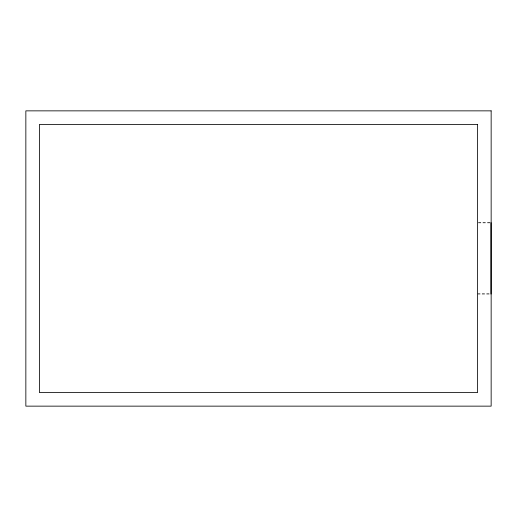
<?xml version="1.0" encoding="UTF-8"?>
<svg xmlns="http://www.w3.org/2000/svg" width="517" height="517" viewBox="0 0 517 517"><rect width="100%" height="100%" fill="white"/><g stroke="black" fill="none" stroke-linecap="round" stroke-linejoin="round"><path stroke-width="0.39" stroke-dasharray="2.58 1.94" d="M478.367 222.607L490.206 222.607M478.367 222.898L490.206 222.898M477.572 293.798L490.206 293.798M477.572 294.089L490.206 294.089"/><path stroke-width="0.78" d="M490.995 222.607L490.995 294.089M491.15 110.858L25.85 110.858L25.85 406.142L491.15 406.142L491.15 110.858M477.572 124.429L39.428 124.429L39.428 392.571L477.572 392.571L477.572 124.429"/></g></svg>
